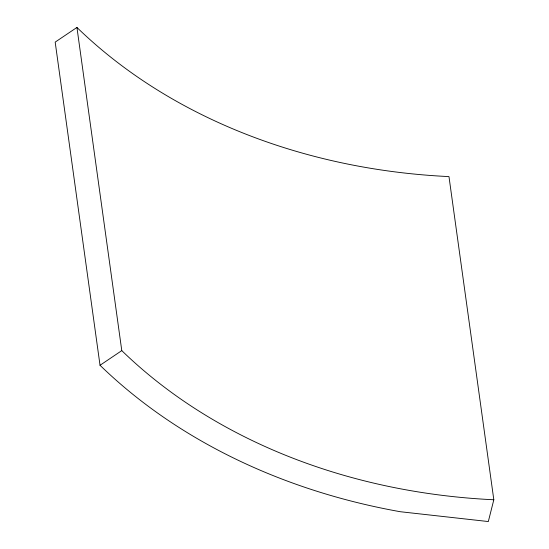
<?xml version="1.0" encoding="UTF-8"?>
<svg xmlns="http://www.w3.org/2000/svg" width="549" height="549" viewBox="0 0 549 549"><rect width="100%" height="100%" fill="white"/><g stroke="black" fill="none" stroke-linecap="round" stroke-linejoin="round"><path stroke-width="0.82" d="M493.819 499.762L488.322 521.55L400.303 511.723A588.308 466.115 -7.9 0 1 100.028 365.277L55.181 42.108L76.935 27.45A560.618 444.168 -7.9 0 0 448.972 176.593L493.819 499.762A560.618 444.168 -7.9 0 1 121.782 350.619L100.028 365.277M76.935 27.45L121.782 350.619"/></g></svg>
